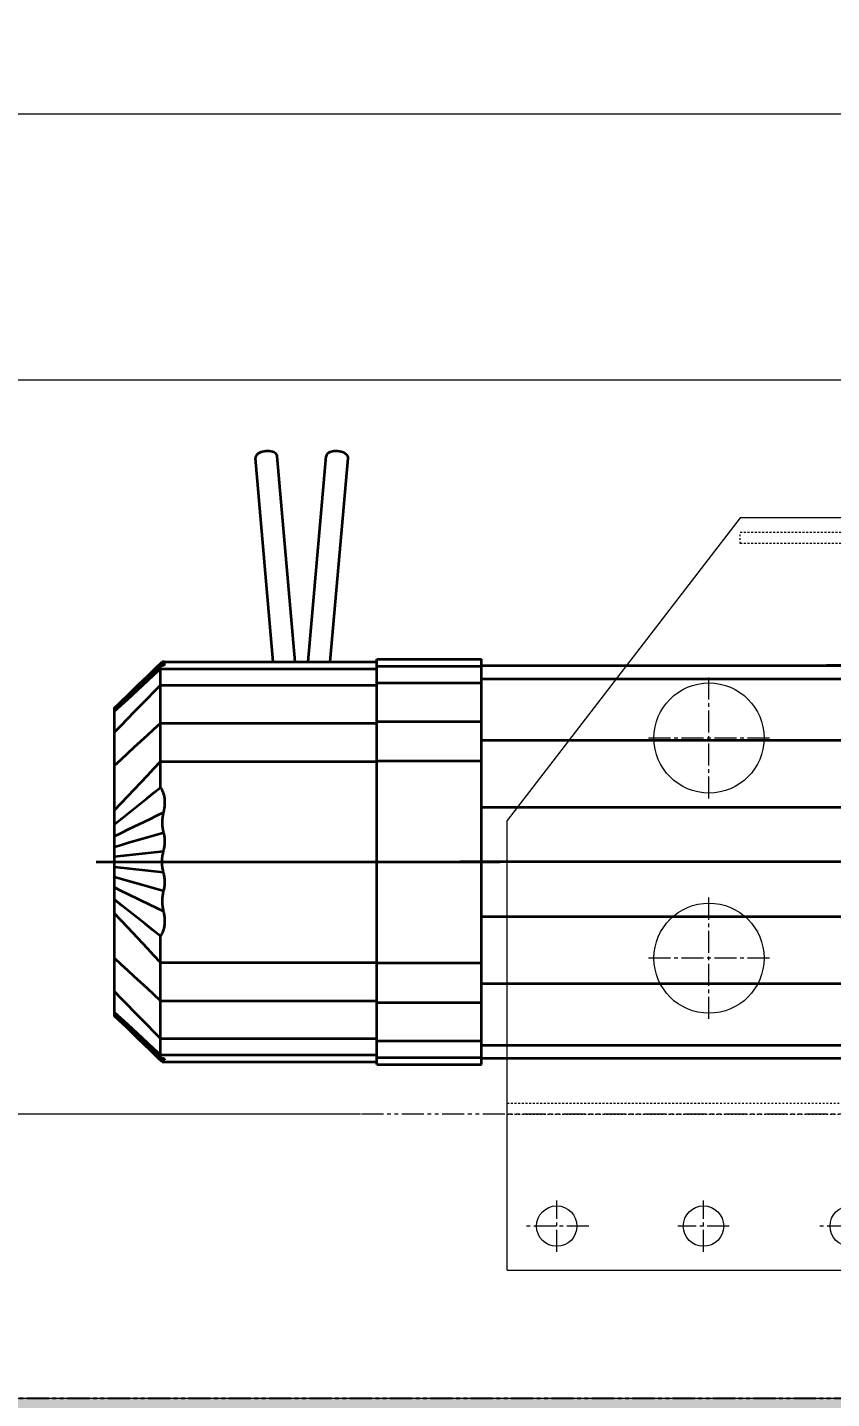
# Model space of a CAD drawing. Header units: millimetres. Extents: x -50460 to 50460, y -35640 to 35640.
# Drawn here: x -36563 to -36125, y 20464 to 21212 of the extents above; entities that cross this region are included whole.
import ezdxf

# ---------------------------------------------------------------- set-up
doc = ezdxf.new("R2010")
doc.units = ezdxf.units.MM
for name, pattern in [('双点画线', [22, 12, -2, 2, -2, 2, -2]), ('点画线', [18, 12, -2, 2, -2]), ('虚线', [2, 1, -1])]:
    doc.linetypes.add(name, pattern=pattern)
doc.layers.get('0').update_dxf_attribs({"lineweight": 35})
for name, color, linetype, lineweight in [('7', 30, '双点画线', 18), ('CDRAFT0', 7, 'Continuous', 15), ('CONV', 4, 'Continuous', 18), ('EB0', 7, 'Continuous', 15), ('EB0_1', 7, 'Continuous', 15), ('中心线层', 1, '点画线', 18), ('剖面线层', 6, 'Continuous', 18), ('实线', 7, 'Continuous', 15), ('尺寸线层', 4, 'Continuous', 18), ('细实线层', 3, 'Continuous', 18), ('虚线层', 100, '虚线', 18)]:
    doc.layers.add(name, color=color, linetype=linetype, lineweight=lineweight)
doc.dimstyles.new('AM_DEMATIC$0', dxfattribs={"dimscale": 120, "dimtxt": 3, "dimasz": 1.5, "dimexe": 1, "dimexo": 0, "dimgap": 1, "dimtad": 1, "dimdsep": 46, "dimtxsty": 'Standard', "dimblk": '_CAXARROW', "dimcen": 0, "dimdle": 3, "dimclrd": 256, "dimclre": 256, "dimclrt": 2, "dimadec": 0, "dimazin": 2, "dimtfac": 0.707107, "dimtdec": 3, "dimtmove": 0, "dimatfit": 3, "dimfxl": 0, "dimfrac": 2, "dimtolj": 1, "dimlwd": 18, "dimarcsym": 0})

# ---------------------------------------------------------------- blocks, each defined once
blk = doc.blocks.new('*X3')
at = {"layer": 'CONV'}
for p, q in [((2866, 700), (65, 700)), ((2835, 555), (65, 555)), ((2900, 0), (0, 0))]:
    blk.add_line(p, q, dxfattribs=at)
blk = doc.blocks.new('*X245')
at = {"layer": '剖面线层', "linetype": 'Continuous', "lineweight": 18}
h = blk.add_hatch(dxfattribs=at)
h.set_pattern_fill('AR-CONC', color=256, style=0)
h.set_pattern_definition([(50, (0, 0), (182.18467, -15.9391), [19.05, -209.55]), (355, (0, 0), (-35.2428, 191.05664), [15.24, -167.64]), (100.451, (15.18, -1.33), (146.9425, 175.1167), [16.19, -178.09]), (46.1842, (0, 50.8), (271.07904, -42.0423), [28.575, -314.325]), (96.6356, (22.6, 47.3), (237.4042, 247.4256), [24.285, -267.135]), (351.184, (0, 50.8), (237.4046, 247.4251), [22.86, -251.46]), (21, (25.4, 38.1), (151.61488, -102.26552), [19.05, -209.55]), (326, (25.4, 38.1), (61.80203, 184.18797), [15.24, -167.64]), (71.4514, (38.03, 29.58), (213.4165, 81.92286), [16.19, -178.09]), (37.5, (0, 0), (3.0886, 84.55504), [0, -165.608, 0, -170.18, 0, -168.275]), (7.5, (0, 0), (66.81966, 100.18057), [0, -97.028, 0, -161.798, 0, -64.135]), (-32.5, (-56.64, 0), (135.590595, -5.728744), [0, -63.5, 0, -198.12, 0, -262.89]), (-42.5, (-82.04, 0), (148.12918, 25.4265), [0, -82.55, 0, -131.572, 0, -186.69])])
edge = h.paths.add_edge_path(flags=0)
edge.add_spline(control_points=[(-64667.56, -100), (-64658.88, -84.4), (-64651.17, -66.3), (-64650.02, -48.67)], knot_values=[0, 0, 0, 0, 54.680686, 54.680686, 54.680686, 54.680686], weights=[1, 1, 1, 1], degree=3, periodic=0)
edge.add_spline(control_points=[(-64650.02, -48.67), (-64649.79, -45.22), (-64650, -15.56), (-64687.48, 29.82), (-64674.52, 80.02), (-64667.56, 100)], knot_values=[0, 0, 0, 0, 10.510768, 91.048565, 154.862088, 154.862088, 154.862088, 154.862088], weights=[1, 1, 1, 1, 1, 1], degree=3, periodic=0)
edge.add_line((-64667.56, 100), (-10066.82, 100))
edge.add_spline(control_points=[(-10066.82, 100), (-10073.78, 80.02), (-10086.74, 29.82), (-10036.22, -31.33), (-10056.44, -81.36), (-10066.82, -100)], knot_values=[0, 0, 0, 0, 64.069741, 144.930907, 209.542774, 209.542774, 209.542774, 209.542774], weights=[1, 1, 1, 1, 1, 1], degree=3, periodic=0)
edge.add_line((-10066.82, -100), (-64667.56, -100))
at = {"layer": '7', "linetype": '双点画线', "lineweight": 25}
blk.add_line((-10066.82, 100), (-64667.56, 100), dxfattribs=at)
blk = doc.blocks.new('*X249')
at = {"layer": 'EB0_1'}
for p, q in [((-14.1, -10.39), (-14.1, 10.39)), ((-1.02, 13.86), (-13.08, 13.86)), ((0, -10.39), (0, 10.39)), ((-13.08, 6.93), (-1.02, 6.93)), ((-13.08, -6.93), (-1.02, -6.93)), ((-1.02, -13.86), (-13.08, -13.86))]:
    blk.add_line(p, q, dxfattribs=at)
for centre, radius, start, end in [((-7.72, 10.39), 6.38, 147.13277, 212.86723), ((-6.38, 10.39), 6.38, 327.13277, 32.86723), ((9.9, 0), 24, 163.22135, 196.77865), ((-24, 0), 24, 343.22135, 16.77865), ((-7.72, -10.39), 6.38, 147.13277, 212.86723), ((-6.38, -10.39), 6.38, 327.13277, 32.86723)]:
    blk.add_arc(centre, radius, start, end, dxfattribs=at)
at = {"layer": '中心线层', "linetype": '点画线', "lineweight": 18}
blk.add_line((1.02, 0), (-17.1, 0), dxfattribs=at)
blk = doc.blocks.new('*X250')
at = {"layer": 'EB0_1', "linetype": 'Continuous', "lineweight": 35}
for p, q in [((0, -79), (0, 81)), ((0, 80), (32, 80)), ((30, 80), (32.5, 80)), ((32.5, -80), (32.5, 80)), ((42.5, 80), (60, 80)), ((42.5, 80), (60, 80)), ((42.5, 80), (60, 80)), ((42.5, -80), (42.5, 80)), ((60, -80), (60, 80)), ((60, -80), (60, 80)), ((60, -80), (60, 80)), ((70, -80), (70, 80)), ((70, 80), (87.5, 80)), ((70, 80), (87.5, 80)), ((87.5, -80), (87.5, 80)), ((87.5, -80), (87.5, 80)), ((97.5, 80), (115, 80)), ((97.5, -80), (97.5, 80)), ((115, -80), (115, 80)), ((125, 80), (142.5, 80)), ((125, -80), (125, 80)), ((142.5, -80), (142.5, 80)), ((152.5, 80), (170, 80)), ((152.5, -80), (152.5, 80)), ((170, -80), (170, 80)), ((180, 80), (190, 80)), ((180, -80), (180, 80)), ((200, -70), (200, 70)), ((0, -80), (32, -80)), ((30, -80), (32.5, -80)), ((42.5, -80), (60, -80)), ((42.5, -80), (60, -80)), ((42.5, -80), (60, -80)), ((70, -80), (87.5, -80)), ((70, -80), (87.5, -80)), ((97.5, -80), (115, -80)), ((125, -80), (142.5, -80)), ((152.5, -80), (170, -80)), ((180, -80), (190, -80))]:
    blk.add_line(p, q, dxfattribs=at)
at = {"layer": 'EB0_1'}
for p, q in [((-33, 8), (-35, 6)), ((-33, 8), (-33, -8)), ((-33, 8), (-10, 8)), ((-35, 6), (-35, -6)), ((-10, 6.95), (0, 6.95)), ((-33, -8), (-35, -6)), ((-10, -6.95), (0, -6.95)), ((-33, -8), (-10, -8))]:
    blk.add_line(p, q, dxfattribs=at)
at = {"layer": 'EB0_1', "linetype": 'Continuous', "lineweight": 35}
for centre, radius, start, end in [((37.5, 85.25), 7.25, 226.39718, 313.60282), ((65, 85.25), 7.25, 226.39718, 313.60282), ((92.5, 85.25), 7.25, 226.39718, 313.60282), ((120, 85.25), 7.25, 226.39718, 313.60282), ((147.5, 85.25), 7.25, 226.39718, 313.60282), ((175, 85.25), 7.25, 226.39718, 313.60282), ((190, 70), 10, 0, 90), ((190, -70), 10, 270, 0), ((37.5, -85.25), 7.25, 46.39718, 133.60282), ((65, -85.25), 7.25, 46.39718, 133.60282), ((92.5, -85.25), 7.25, 46.39718, 133.60282), ((120, -85.25), 7.25, 46.39718, 133.60282), ((147.5, -85.25), 7.25, 46.39718, 133.60282), ((175, -85.25), 7.25, 46.39718, 133.60282)]:
    blk.add_arc(centre, radius, start, end, dxfattribs=at)
at = {"layer": '中心线层', "linetype": '点画线', "lineweight": 18}
blk.add_line((-49.87, 0), (213.74, 0), dxfattribs=at)
at = {"layer": '细实线层'}
for p, q in [((-10, 8), (0, 8)), ((-33, 6.95), (-10, 6.95)), ((-33, -6.95), (-10, -6.95)), ((-10, -8), (0, -8))]:
    blk.add_line(p, q, dxfattribs=at)
blk = doc.blocks.new('*X248')
at = {"layer": 'EB0_1'}
for p, q in [((20, 386), (-107, 221)), ((117, 386), (20, 386)), ((117, 66), (117, 386)), ((-107, -24), (-107, 221)), ((117, 66), (107, 66)), ((-107, -24), (107, -24))]:
    blk.add_line(p, q, dxfattribs=at)
for centre, radius in [((3, 266), 30), ((3, 146), 30), ((-80, 0), 11), ((0, 0), 11), ((80, 0), 11)]:
    blk.add_circle(centre, radius, dxfattribs=at)
at = {"layer": '中心线层', "linetype": '点画线', "lineweight": 18}
for p, q in [((3, 233), (3, 299)), ((36, 266), (-30, 266)), ((3, 113), (3, 179)), ((36, 146), (-30, 146)), ((-80, -14), (-80, 14)), ((0, -14), (0, 14)), ((80, -14), (80, 14)), ((-62.5, 0), (-97.5, 0)), ((14, 0), (-14, 0)), ((97.5, 0), (62.5, 0))]:
    blk.add_line(p, q, dxfattribs=at)
at = {"layer": '虚线层'}
for p, q in [((20, 372), (20, 378)), ((107, 378), (20, 378)), ((107, 372), (20, 372)), ((-107, 67), (107, 67)), ((-107, 61), (107, 61))]:
    blk.add_line(p, q, dxfattribs=at)
blk.add_wipeout([(93.92, 319.86), (93.86, 319.75), (93.79, 319.65), (93.73, 319.54), (93.67, 319.44), (93.62, 319.33), (93.56, 319.22), (93.51, 319.11), (93.46, 319), (93.41, 318.89), (93.36, 318.77), (93.32, 318.66), (93.27, 318.55), (93.23, 318.43), (93.2, 318.31), (93.16, 318.2), (93.13, 318.08), (93.1, 317.96), (93.07, 317.84), (93.04, 317.73), (93.02, 317.61), (92.99, 317.49), (92.97, 317.36), (92.96, 317.24), (92.94, 317.12), (92.93, 317), (92.92, 316.88), (92.91, 316.76), (92.9, 316.64), (92.9, 316.51), (92.9, 316.39), (92.9, 316.39), (92.9, 306), (92.9, 306), (92.9, 295.61), (92.9, 295.61), (92.9, 295.49), (92.9, 295.36), (92.91, 295.24), (92.92, 295.12), (92.93, 295), (92.94, 294.88), (92.96, 294.76), (92.97, 294.64), (92.99, 294.51), (93.02, 294.39), (93.04, 294.27), (93.07, 294.16), (93.1, 294.04), (93.13, 293.92), (93.16, 293.8), (93.2, 293.69), (93.23, 293.57), (93.27, 293.45), (93.32, 293.34), (93.36, 293.23), (93.41, 293.11), (93.46, 293), (93.51, 292.89), (93.56, 292.78), (93.62, 292.67), (93.67, 292.56), (93.73, 292.46), (93.79, 292.35), (93.86, 292.25), (93.92, 292.14), (93.92, 292.14), (105.98, 292.14), (105.98, 292.14), (106.04, 292.25), (106.11, 292.35), (106.17, 292.46), (106.23, 292.56), (106.28, 292.67), (106.34, 292.78), (106.39, 292.89), (106.44, 293), (106.49, 293.11), (106.54, 293.23), (106.58, 293.34), (106.63, 293.45), (106.67, 293.57), (106.7, 293.69), (106.74, 293.8), (106.77, 293.92), (106.8, 294.04), (106.83, 294.16), (106.86, 294.27), (106.88, 294.39), (106.91, 294.51), (106.93, 294.64), (106.94, 294.76), (106.96, 294.88), (106.97, 295), (106.98, 295.12), (106.99, 295.24), (107, 295.36), (107, 295.49), (107, 295.61), (107, 295.61), (107, 306), (107, 306), (107, 316.39), (107, 316.39), (107, 316.51), (107, 316.64), (106.99, 316.76), (106.98, 316.88), (106.97, 317), (106.96, 317.12), (106.94, 317.24), (106.93, 317.36), (106.91, 317.49), (106.88, 317.61), (106.86, 317.73), (106.83, 317.84), (106.8, 317.96), (106.77, 318.08), (106.74, 318.2), (106.7, 318.31), (106.67, 318.43), (106.63, 318.55), (106.58, 318.66), (106.54, 318.77), (106.49, 318.89), (106.44, 319), (106.39, 319.11), (106.34, 319.22), (106.28, 319.33), (106.23, 319.44), (106.17, 319.54), (106.11, 319.65), (106.04, 319.75), (105.98, 319.86), (105.98, 319.86)]).dxf.layer = '细实线层'
at = {"layer": 'EB0_1'}
blk.add_line((107, -24), (107, 386), dxfattribs=at)
at = {"layer": '剖面线层'}
blk.add_blockref('*X250', (117, 306), dxfattribs=at)
at = {"layer": '细实线层'}
blk.add_blockref('*X249', (107, 306), dxfattribs=at)
blk = doc.blocks.new('*X254')
at = {"layer": '尺寸线层', "linetype": 'Continuous', "lineweight": 18}
for points in [[(-37215.6, 20619.44), (-37193.1, 20799.44), (-37238.1, 20799.44)], [(-37215.6, 20464.44), (-37193.1, 20284.44), (-37238.1, 20284.44)]]:
    blk.add_hatch(color=256, dxfattribs=at).paths.add_polyline_path(points, flags=0)
blk.add_line((-37215.6, 21900.15), (-37215.6, 20104.44), dxfattribs=at)
at = {"layer": '尺寸线层'}
for p, q in [((-36381.74, 20619.44), (-37335.6, 20619.44)), ((-36381.74, 20464.44), (-37335.6, 20464.44))]:
    blk.add_line(p, q, dxfattribs=at)
at = {"layer": '尺寸线层', "color": 2, "insert": (-37515.6, 21577.15), "char_height": 360, "width": 1356, "attachment_point": 5, "rotation": 90, "line_spacing_factor": 1.37}
blk.add_mtext('155', dxfattribs=at)
blk = doc.blocks.new('_CAXARROW')
blk.add_hatch(color=0).paths.add_polyline_path([(0, 0), (-1, 0.125), (-1, -0.125)], flags=0)
blk = doc.blocks.new('*X862')
at = {"layer": 'CDRAFT0', "color": 1, "linetype": 'Continuous', "lineweight": 35}
for p, q in [((-594.56, 89), (-604.27, 200.04)), ((-582.51, 89), (-592.32, 201.09)), ((-575.49, 89), (-565.68, 201.09)), ((-563.44, 89), (-553.73, 200.04)), ((-538.1, 90.5), (-481, 90.5)), ((-538.1, -130.5), (-538.1, 90.5)), ((-481, -130.5), (-481, 90.5)), ((-664.38, 78.9), (-660.15, 82.96)), ((-663.1, 81.28), (-661.1, 83.22)), ((-663.03, 80.78), (-660.99, 82.72)), ((-661.1, 83.22), (-659.1, 85.15)), ((-660.99, 82.72), (-658.96, 84.64)), ((-660.15, 82.96), (-656, 86.93)), ((-659.57, 81.91), (-656, 85.22)), ((-659.1, 85.15), (-655.11, 89)), ((-658.96, 84.64), (-656.93, 86.57)), ((-656.93, 86.57), (-654.91, 88.49)), ((-656, 86.93), (-655.65, 86.98)), ((-656, 20.53), (-656, 86.93)), ((-656, 85.22), (-538.1, 85.22)), ((-655.65, 86.98), (-655.34, 87.03)), ((-655.34, 87.03), (-655.06, 87.07)), ((-655.33, 87.03), (-655.15, 87.2)), ((-655.15, 87.2), (-654.96, 87.38)), ((-655.09, 89), (-655.11, 89)), ((-655.11, 89), (-538.1, 89)), ((-655.06, 89), (-655.09, 89)), ((-655, 88.99), (-655.06, 89)), ((-655.06, 87.07), (-654.8, 87.12)), ((-654.93, 88.99), (-655, 88.99)), ((-654.96, 87.38), (-654.77, 87.55)), ((-654.94, 88.45), (-654.91, 88.49)), ((-654.93, 88.4), (-654.94, 88.45)), ((-654.85, 88.99), (-654.93, 88.99)), ((-654.89, 88.35), (-654.93, 88.4)), ((-654.91, 88.49), (-654.85, 88.53)), ((-654.82, 88.3), (-654.89, 88.35)), ((-654.76, 88.98), (-654.85, 88.99)), ((-654.85, 88.53), (-654.76, 88.57)), ((-654.73, 88.26), (-654.82, 88.3)), ((-654.8, 87.12), (-654.57, 87.17)), ((-654.77, 87.55), (-654.58, 87.73)), ((-654.67, 88.98), (-654.76, 88.98)), ((-654.76, 88.57), (-654.66, 88.6)), ((-654.63, 88.21), (-654.73, 88.26)), ((-654.7, 88.59), (-654.63, 88.65)), ((-654.57, 88.97), (-654.67, 88.98)), ((-654.66, 88.6), (-654.55, 88.62)), ((-654.63, 88.65), (-654.57, 88.71)), ((-654.52, 88.17), (-654.63, 88.21)), ((-654.58, 87.73), (-654.4, 87.9)), ((-654.48, 88.97), (-654.57, 88.97)), ((-654.57, 88.71), (-654.44, 88.83)), ((-654.57, 87.17), (-654.37, 87.22)), ((-654.55, 88.62), (-654.43, 88.65)), ((-654.41, 88.14), (-654.52, 88.17)), ((-654.39, 88.96), (-654.48, 88.97)), ((-654.44, 88.83), (-654.37, 88.9)), ((-654.43, 88.65), (-654.32, 88.66)), ((-654.3, 88.11), (-654.41, 88.14)), ((-654.4, 87.9), (-654.21, 88.08)), ((-654.31, 88.96), (-654.39, 88.96)), ((-654.37, 88.9), (-654.31, 88.96)), ((-654.37, 87.22), (-654.19, 87.27)), ((-654.32, 88.66), (-654.23, 88.68)), ((-654.21, 88.95), (-654.31, 88.96)), ((-654.21, 88.08), (-654.3, 88.11)), ((-654.23, 88.68), (-654.12, 88.69)), ((-654.11, 88.95), (-654.21, 88.95)), ((-654.13, 88.06), (-654.21, 88.08)), ((-654.19, 87.27), (-654.04, 87.33)), ((-654.05, 88.03), (-654.13, 88.06)), ((-654.12, 88.69), (-654, 88.71)), ((-653.99, 88.94), (-654.11, 88.95)), ((-653.97, 88), (-654.05, 88.03)), ((-654.04, 87.33), (-653.9, 87.38)), ((-654, 88.71), (-653.88, 88.73)), ((-653.88, 88.93), (-653.99, 88.94)), ((-653.88, 87.97), (-653.97, 88)), ((-653.9, 87.38), (-653.79, 87.43)), ((-653.78, 88.91), (-653.88, 88.93)), ((-653.88, 88.73), (-653.77, 88.76)), ((-653.8, 87.93), (-653.88, 87.97)), ((-653.72, 87.89), (-653.8, 87.93)), ((-653.79, 87.43), (-653.7, 87.48)), ((-653.7, 88.9), (-653.78, 88.91)), ((-653.77, 88.76), (-653.68, 88.78)), ((-653.66, 87.85), (-653.72, 87.89)), ((-653.63, 88.88), (-653.7, 88.9)), ((-653.7, 87.48), (-653.63, 87.54)), ((-653.68, 88.78), (-653.62, 88.8)), ((-653.61, 87.8), (-653.66, 87.85)), ((-653.59, 88.86), (-653.63, 88.88)), ((-653.63, 87.54), (-653.58, 87.59)), ((-653.62, 88.8), (-653.59, 88.83)), ((-653.57, 87.75), (-653.61, 87.8)), ((-653.58, 88.85), (-653.59, 88.86)), ((-653.59, 88.83), (-653.58, 88.85)), ((-653.58, 87.59), (-653.56, 87.64)), ((-653.55, 87.69), (-653.57, 87.75)), ((-653.56, 87.64), (-653.55, 87.69)), ((-538.1, 86.7), (-481, 86.7)), ((-481, 87), (-251.5, 87)), ((-673.86, 68.7), (-663.14, 78.61)), ((-672.7, 70.94), (-668.55, 74.91)), ((-672.01, 72.68), (-669.77, 74.84)), ((-669.77, 74.84), (-667.54, 76.99)), ((-669.72, 74.42), (-667.48, 76.55)), ((-668.55, 74.91), (-664.38, 78.9)), ((-667.54, 76.99), (-665.32, 79.14)), ((-667.48, 76.55), (-665.25, 78.67)), ((-665.32, 79.14), (-663.1, 81.28)), ((-665.25, 78.67), (-663.03, 80.78)), ((-663.14, 78.61), (-659.57, 81.91)), ((-659.57, 72.68), (-656, 76.34)), ((-656, 76.34), (-538.1, 76.34)), ((-538.1, 77.52), (-481, 77.52)), ((-481, 79.83), (-251.5, 79.83)), ((-678.74, 66.18), (-676.49, 68.35)), ((-678.73, 65.87), (-676.47, 68.01)), ((-677.43, 65.4), (-673.86, 68.7)), ((-676.83, 66.98), (-672.7, 70.94)), ((-676.49, 68.35), (-674.25, 70.52)), ((-676.47, 68.01), (-674.22, 70.15)), ((-674.25, 70.52), (-672.01, 72.68)), ((-674.22, 70.15), (-671.97, 72.29)), ((-671.97, 72.29), (-669.72, 74.42)), ((-666.71, 65.37), (-663.14, 69.02)), ((-663.14, 69.02), (-659.57, 72.68)), ((-681, 62.99), (-676.83, 66.98)), ((-681, 64), (-678.74, 66.18)), ((-681, 63.71), (-678.73, 65.87)), ((-681, 62.1), (-677.43, 65.4)), ((-681, -103.71), (-681, 64)), ((-681, 63.01), (-680.83, 63.17)), ((-680.83, 63.17), (-680.66, 63.33)), ((-680.66, 63.33), (-680.49, 63.48)), ((-680.49, 63.48), (-680.32, 63.64)), ((-680.32, 63.64), (-680.15, 63.8)), ((-680.15, 63.8), (-679.98, 63.96)), ((-673.86, 58.05), (-670.29, 61.71)), ((-670.29, 61.71), (-666.71, 65.37)), ((-681, 50.73), (-677.43, 54.39)), ((-677.43, 54.39), (-673.86, 58.05)), ((-663.14, 49.06), (-659.57, 52.36)), ((-659.57, 52.36), (-656, 55.66)), ((-656, 55.66), (-538.1, 55.66)), ((-538.1, 56.59), (-481, 56.59)), ((-670.29, 42.46), (-666.71, 45.76)), ((-666.71, 45.76), (-663.14, 49.06)), ((-481, 46.37), (-251.5, 46.37)), ((-677.43, 35.86), (-673.86, 39.16)), ((-673.86, 39.16), (-670.29, 42.46)), ((-681, 32.56), (-677.43, 35.86)), ((-663.14, 27.16), (-659.57, 30.97)), ((-659.57, 30.97), (-656, 34.77)), ((-656, 34.77), (-538.1, 34.77)), ((-538.1, 34.98), (-481, 34.98)), ((-673.86, 15.75), (-663.14, 27.16)), ((-677.43, 11.95), (-673.86, 15.75)), ((-663.3, 14.69), (-659.27, 17.91)), ((-659.27, 17.91), (-656, 20.53)), ((-655.69, 20.14), (-656, 20.53)), ((-655.41, 19.73), (-655.69, 20.14)), ((-655.15, 19.3), (-655.41, 19.73)), ((-654.92, 18.87), (-655.15, 19.3)), ((-654.7, 18.41), (-654.92, 18.87)), ((-654.5, 17.93), (-654.7, 18.41)), ((-654.32, 17.44), (-654.5, 17.93)), ((-654.15, 16.92), (-654.32, 17.44)), ((-654.01, 16.39), (-654.15, 16.92)), ((-653.89, 15.84), (-654.01, 16.39)), ((-653.78, 15.27), (-653.89, 15.84)), ((-653.69, 14.68), (-653.78, 15.27)), ((-681, 8.14), (-677.43, 11.95)), ((-672.42, 7.4), (-667.78, 11.11)), ((-667.78, 11.11), (-663.3, 14.69)), ((-654.14, 7.37), (-654.07, 7.71)), ((-654.07, 7.71), (-653.99, 8.09)), ((-653.99, 8.09), (-653.91, 8.51)), ((-653.91, 8.51), (-653.83, 8.97)), ((-653.83, 8.97), (-653.76, 9.46)), ((-653.76, 9.46), (-653.69, 9.98)), ((-653.63, 14.1), (-653.69, 14.68)), ((-653.69, 9.98), (-653.64, 10.54)), ((-653.64, 10.54), (-653.59, 11.13)), ((-653.58, 13.5), (-653.63, 14.1)), ((-653.59, 11.13), (-653.56, 11.72)), ((-653.56, 12.91), (-653.58, 13.5)), ((-653.55, 12.31), (-653.56, 12.91)), ((-653.56, 11.72), (-653.55, 12.31)), ((-481, 9.83), (-251.5, 9.83)), ((-681, 0.56), (-676.92, 3.81)), ((-676.92, 3.81), (-672.42, 7.4)), ((-673.35, -2.24), (-661.86, 3.35)), ((-661.86, 3.35), (-658.04, 5.21)), ((-658.04, 5.21), (-654.21, 7.08)), ((-654.93, 1.65), (-654.91, 2.45)), ((-654.93, 0.85), (-654.93, 1.65)), ((-654.91, 0.09), (-654.93, 0.85)), ((-654.91, 2.45), (-654.85, 3.2)), ((-654.85, -0.62), (-654.91, 0.09)), ((-654.85, 3.2), (-654.78, 3.92)), ((-654.78, 3.92), (-654.69, 4.59)), ((-654.69, 4.59), (-654.59, 5.21)), ((-654.59, 5.21), (-654.49, 5.78)), ((-654.49, 5.78), (-654.39, 6.28)), ((-654.39, 6.28), (-654.29, 6.71)), ((-654.29, 6.71), (-654.21, 7.08)), ((-654.21, 7.08), (-654.14, 7.37)), ((-681, -5.97), (-677.17, -4.1)), ((-677.17, -4.1), (-673.35, -2.24)), ((-673.35, -9.52), (-665.7, -7.3)), ((-665.7, -7.3), (-661.88, -6.2)), ((-661.88, -6.2), (-658.05, -5.09)), ((-658.05, -5.09), (-654.23, -3.98)), ((-654.78, -1.28), (-654.85, -0.62)), ((-654.69, -1.87), (-654.78, -1.28)), ((-654.6, -2.42), (-654.69, -1.87)), ((-654.5, -2.9), (-654.6, -2.42)), ((-654.4, -3.32), (-654.5, -2.9)), ((-654.31, -3.68), (-654.4, -3.32)), ((-654.23, -3.98), (-654.31, -3.68)), ((-654.12, -4.38), (-654.23, -3.98)), ((-654, -4.87), (-654.12, -4.38)), ((-653.88, -5.45), (-654, -4.87)), ((-653.79, -6.04), (-653.88, -5.45)), ((-653.71, -6.63), (-653.79, -6.04)), ((-653.65, -7.22), (-653.71, -6.63)), ((-653.6, -7.81), (-653.65, -7.22)), ((-681, -11.74), (-677.18, -10.63)), ((-681, -17.11), (-654.31, -14.19)), ((-677.18, -10.63), (-673.35, -9.52)), ((-654.51, -14.96), (-654.4, -14.54)), ((-654.4, -14.54), (-654.31, -14.19)), ((-654.31, -14.19), (-654.23, -13.87)), ((-654.23, -13.87), (-654.13, -13.49)), ((-654.13, -13.49), (-654.03, -13.04)), ((-654.03, -13.04), (-653.93, -12.53)), ((-653.93, -12.53), (-653.83, -11.97)), ((-653.83, -11.97), (-653.74, -11.38)), ((-653.74, -11.38), (-653.68, -10.79)), ((-653.68, -10.79), (-653.63, -10.2)), ((-653.63, -10.2), (-653.59, -9.6)), ((-653.58, -8.41), (-653.6, -7.81)), ((-653.59, -9.6), (-653.58, -9.01)), ((-653.58, -9.01), (-653.58, -8.41)), ((-691, -20), (-471, -20)), ((-655.1, -19.62), (-655.07, -18.79)), ((-655.1, -20.47), (-655.1, -19.62)), ((-655.07, -21.28), (-655.1, -20.47)), ((-655.07, -18.79), (-655.01, -18.02)), ((-655.01, -22.04), (-655.07, -21.28)), ((-655.01, -18.02), (-654.93, -17.29)), ((-654.93, -22.76), (-655.01, -22.04)), ((-654.93, -17.29), (-654.84, -16.62)), ((-654.84, -16.62), (-654.73, -16)), ((-654.73, -16), (-654.62, -15.45)), ((-654.62, -15.45), (-654.51, -14.96)), ((-238.45, -20), (-492.55, -20)), ((-654.31, -25.81), (-681, -22.89)), ((-677.18, -29.37), (-681, -28.26)), ((-673.35, -30.48), (-677.18, -29.37)), ((-654.83, -23.42), (-654.93, -22.76)), ((-654.72, -24.02), (-654.83, -23.42)), ((-654.61, -24.57), (-654.72, -24.02)), ((-654.5, -25.05), (-654.61, -24.57)), ((-654.4, -25.47), (-654.5, -25.05)), ((-654.31, -25.81), (-654.4, -25.47)), ((-654.22, -26.14), (-654.31, -25.81)), ((-654.13, -26.52), (-654.22, -26.14)), ((-654.03, -26.96), (-654.13, -26.52)), ((-653.93, -27.46), (-654.03, -26.96)), ((-653.83, -28.01), (-653.93, -27.46)), ((-653.74, -28.61), (-653.83, -28.01)), ((-653.67, -29.23), (-653.74, -28.61)), ((-653.62, -29.85), (-653.67, -29.23)), ((-653.59, -30.47), (-653.62, -29.85)), ((-677.17, -35.9), (-681, -34.03)), ((-673.35, -37.76), (-677.17, -35.9)), ((-665.7, -32.7), (-673.35, -30.48)), ((-661.88, -33.8), (-665.7, -32.7)), ((-658.05, -34.91), (-661.88, -33.8)), ((-654.23, -36.02), (-658.05, -34.91)), ((-654.6, -37.6), (-654.5, -37.11)), ((-654.5, -37.11), (-654.4, -36.68)), ((-654.4, -36.68), (-654.31, -36.32)), ((-654.31, -36.32), (-654.23, -36.02)), ((-654.23, -36.02), (-654.13, -35.67)), ((-654.13, -35.67), (-654.03, -35.25)), ((-654.03, -35.25), (-653.92, -34.75)), ((-653.92, -34.75), (-653.82, -34.17)), ((-653.82, -34.17), (-653.73, -33.55)), ((-653.73, -33.55), (-653.66, -32.94)), ((-653.66, -32.94), (-653.61, -32.32)), ((-653.61, -32.32), (-653.59, -31.71)), ((-653.58, -31.09), (-653.59, -30.47)), ((-653.59, -31.71), (-653.58, -31.09)), ((-676.83, -43.88), (-681, -40.56)), ((-672.7, -47.17), (-676.83, -43.88)), ((-661.86, -43.35), (-673.35, -37.76)), ((-658.04, -45.21), (-661.86, -43.35)), ((-654.94, -40.91), (-654.91, -40.14)), ((-654.93, -41.72), (-654.94, -40.91)), ((-654.9, -42.5), (-654.93, -41.72)), ((-654.91, -40.14), (-654.86, -39.42)), ((-654.85, -43.25), (-654.9, -42.5)), ((-654.86, -39.42), (-654.78, -38.76)), ((-654.77, -43.96), (-654.85, -43.25)), ((-654.78, -38.76), (-654.7, -38.15)), ((-654.68, -44.62), (-654.77, -43.96)), ((-654.7, -38.15), (-654.6, -37.6)), ((-654.59, -45.24), (-654.68, -44.62)), ((-677.43, -51.95), (-681, -48.14)), ((-673.86, -55.75), (-677.43, -51.95)), ((-668.55, -50.49), (-672.7, -47.17)), ((-664.38, -53.82), (-668.55, -50.49)), ((-654.21, -47.08), (-658.04, -45.21)), ((-654.49, -45.79), (-654.59, -45.24)), ((-654.39, -46.29), (-654.49, -45.79)), ((-654.29, -46.72), (-654.39, -46.29)), ((-654.21, -47.08), (-654.29, -46.72)), ((-654.13, -47.44), (-654.21, -47.08)), ((-654.04, -47.86), (-654.13, -47.44)), ((-653.94, -48.33), (-654.04, -47.86)), ((-653.85, -48.87), (-653.94, -48.33)), ((-653.76, -49.45), (-653.85, -48.87)), ((-653.68, -50.08), (-653.76, -49.45)), ((-653.62, -50.75), (-653.68, -50.08)), ((-653.57, -51.47), (-653.62, -50.75)), ((-653.55, -52.19), (-653.57, -51.47)), ((-653.56, -52.89), (-653.55, -52.19)), ((-481, -49.83), (-251.5, -49.83)), ((-663.14, -67.16), (-673.86, -55.75)), ((-660.15, -57.21), (-664.38, -53.82)), ((-656, -60.53), (-660.15, -57.21)), ((-655.63, -60.05), (-655.3, -59.55)), ((-655.3, -59.55), (-655, -59.03)), ((-655, -59.03), (-654.73, -58.48)), ((-654.73, -58.48), (-654.5, -57.93)), ((-654.5, -57.93), (-654.29, -57.36)), ((-654.29, -57.36), (-654.11, -56.78)), ((-654.11, -56.78), (-653.96, -56.18)), ((-653.96, -56.18), (-653.83, -55.56)), ((-653.83, -55.56), (-653.73, -54.92)), ((-653.73, -54.92), (-653.64, -54.26)), ((-653.64, -54.26), (-653.59, -53.58)), ((-653.59, -53.58), (-653.56, -52.89)), ((-659.57, -70.97), (-663.14, -67.16)), ((-656, -60.53), (-655.63, -60.05)), ((-656, -74.77), (-656, -60.53)), ((-677.43, -75.86), (-681, -72.56)), ((-656, -74.77), (-659.57, -70.97)), ((-673.86, -79.16), (-677.43, -75.86)), ((-670.29, -82.46), (-673.86, -79.16)), ((-656, -74.77), (-538.1, -74.77)), ((-656, -95.66), (-656, -74.77)), ((-538.1, -74.98), (-481, -74.98)), ((-666.71, -85.76), (-670.29, -82.46)), ((-663.14, -89.06), (-666.71, -85.76)), ((-659.57, -92.36), (-663.14, -89.06)), ((-481, -86.37), (-251.5, -86.37)), ((-677.43, -94.39), (-681, -90.73)), ((-673.86, -98.05), (-677.43, -94.39)), ((-656, -95.66), (-659.57, -92.36)), ((-656, -95.66), (-538.1, -95.66)), ((-656, -116.34), (-656, -95.66)), ((-538.1, -96.59), (-481, -96.59)), ((-677.43, -105.4), (-681, -102.1)), ((-676.92, -106.89), (-681, -102.99)), ((-680.85, -103.15), (-681, -103.01)), ((-678.73, -105.87), (-681, -103.71)), ((-681, -104), (-681, -103.71)), ((-678.74, -106.18), (-681, -104)), ((-680.69, -103.3), (-680.85, -103.15)), ((-680.54, -103.44), (-680.69, -103.3)), ((-680.38, -103.59), (-680.54, -103.44)), ((-680.23, -103.73), (-680.38, -103.59)), ((-680.08, -103.87), (-680.23, -103.73)), ((-670.29, -101.71), (-673.86, -98.05)), ((-663.14, -109.02), (-670.29, -101.71)), ((-676.49, -108.35), (-678.74, -106.18)), ((-676.47, -108.01), (-678.73, -105.87)), ((-673.86, -108.7), (-677.43, -105.4)), ((-672.42, -111.21), (-676.92, -106.89)), ((-674.25, -110.52), (-676.49, -108.35)), ((-674.22, -110.15), (-676.47, -108.01)), ((-672.01, -112.68), (-674.25, -110.52)), ((-669.72, -114.42), (-674.22, -110.15)), ((-663.14, -118.61), (-673.86, -108.7)), ((-667.78, -115.65), (-672.42, -111.21)), ((-659.57, -112.68), (-663.14, -109.02)), ((-669.77, -114.84), (-672.01, -112.68)), ((-667.54, -116.99), (-669.77, -114.84)), ((-667.48, -116.55), (-669.72, -114.42)), ((-663.3, -119.94), (-667.78, -115.65)), ((-665.32, -119.14), (-667.54, -116.99)), ((-665.25, -118.67), (-667.48, -116.55)), ((-661.1, -123.22), (-665.32, -119.14)), ((-663.03, -120.78), (-665.25, -118.67)), ((-659.57, -121.91), (-663.14, -118.61)), ((-656, -116.34), (-659.57, -112.68)), ((-656, -116.34), (-538.1, -116.34)), ((-656, -125.22), (-656, -116.34)), ((-538.1, -117.52), (-481, -117.52)), ((-659.27, -123.8), (-663.3, -119.94)), ((-660.99, -122.72), (-663.03, -120.78)), ((-659.1, -125.15), (-661.1, -123.22)), ((-658.96, -124.64), (-660.99, -122.72)), ((-656, -125.22), (-659.57, -121.91)), ((-656, -126.93), (-659.27, -123.8)), ((-657.1, -127.08), (-659.1, -125.15)), ((-656.93, -126.57), (-658.96, -124.64)), ((-654.91, -128.49), (-656.93, -126.57)), ((-656, -125.22), (-538.1, -125.22)), ((-656, -126.93), (-656, -125.22)), ((-655.67, -126.98), (-656, -126.93)), ((-655.37, -127.02), (-655.67, -126.98)), ((-655.09, -127.07), (-655.37, -127.02)), ((-655.15, -127.2), (-655.33, -127.03)), ((-538.1, -126.7), (-481, -126.7)), ((-481, -119.83), (-251.5, -119.83)), ((-481, -127), (-251.5, -127)), ((-655.11, -129), (-657.1, -127.08)), ((-654.96, -127.38), (-655.15, -127.2)), ((-655.11, -129), (-538.1, -129)), ((-655.11, -129), (-655.09, -129)), ((-654.84, -127.11), (-655.09, -127.07)), ((-655.09, -129), (-655.06, -129)), ((-655.06, -129), (-655, -128.99)), ((-655, -128.99), (-654.93, -128.99)), ((-654.77, -127.55), (-654.96, -127.38)), ((-654.94, -128.45), (-654.93, -128.4)), ((-654.91, -128.49), (-654.94, -128.45)), ((-654.93, -128.4), (-654.89, -128.35)), ((-654.93, -128.99), (-654.85, -128.99)), ((-654.85, -128.53), (-654.91, -128.49)), ((-654.89, -128.35), (-654.82, -128.3)), ((-654.76, -128.57), (-654.85, -128.53)), ((-654.85, -128.99), (-654.76, -128.98)), ((-654.62, -127.16), (-654.84, -127.11)), ((-654.82, -128.3), (-654.73, -128.26)), ((-654.58, -127.73), (-654.77, -127.55)), ((-654.66, -128.6), (-654.76, -128.57)), ((-654.76, -128.98), (-654.67, -128.98)), ((-654.73, -128.26), (-654.63, -128.22)), ((-654.63, -128.65), (-654.7, -128.59)), ((-654.67, -128.98), (-654.57, -128.97)), ((-654.55, -128.62), (-654.66, -128.6)), ((-654.63, -128.22), (-654.52, -128.17)), ((-654.57, -128.71), (-654.63, -128.65)), ((-654.41, -127.21), (-654.62, -127.16)), ((-654.21, -128.08), (-654.58, -127.73)), ((-654.5, -128.77), (-654.57, -128.71)), ((-654.57, -128.97), (-654.48, -128.97)), ((-654.43, -128.65), (-654.55, -128.62)), ((-654.52, -128.17), (-654.41, -128.14)), ((-654.44, -128.83), (-654.5, -128.77)), ((-654.48, -128.97), (-654.39, -128.96)), ((-654.37, -128.9), (-654.44, -128.83)), ((-654.32, -128.66), (-654.43, -128.65)), ((-654.22, -127.27), (-654.41, -127.21)), ((-654.41, -128.14), (-654.3, -128.11)), ((-654.39, -128.96), (-654.31, -128.96)), ((-654.31, -128.96), (-654.37, -128.9)), ((-654.23, -128.68), (-654.32, -128.66)), ((-654.31, -128.96), (-654.21, -128.95)), ((-654.3, -128.11), (-654.21, -128.08)), ((-654.11, -128.7), (-654.23, -128.68)), ((-654.06, -127.32), (-654.22, -127.27)), ((-654.21, -128.08), (-654.13, -128.06)), ((-654.21, -128.95), (-654.1, -128.95)), ((-654.13, -128.06), (-654.05, -128.03)), ((-653.98, -128.72), (-654.11, -128.7)), ((-654.1, -128.95), (-653.99, -128.94)), ((-653.92, -127.37), (-654.06, -127.32)), ((-654.05, -128.03), (-653.97, -128)), ((-653.99, -128.94), (-653.87, -128.92)), ((-653.85, -128.74), (-653.98, -128.72)), ((-653.97, -128), (-653.88, -127.97)), ((-653.8, -127.43), (-653.92, -127.37)), ((-653.88, -127.97), (-653.8, -127.93)), ((-653.87, -128.92), (-653.77, -128.91)), ((-653.75, -128.76), (-653.85, -128.74)), ((-653.7, -127.48), (-653.8, -127.43)), ((-653.8, -127.93), (-653.73, -127.89)), ((-653.77, -128.91), (-653.69, -128.9)), ((-653.67, -128.79), (-653.75, -128.76)), ((-653.73, -127.89), (-653.66, -127.85)), ((-653.63, -127.54), (-653.7, -127.48)), ((-653.69, -128.9), (-653.63, -128.88)), ((-653.62, -128.81), (-653.67, -128.79)), ((-653.66, -127.85), (-653.61, -127.8)), ((-653.58, -127.59), (-653.63, -127.54)), ((-653.63, -128.88), (-653.59, -128.86)), ((-653.59, -128.83), (-653.62, -128.81)), ((-653.61, -127.8), (-653.57, -127.75)), ((-653.58, -128.85), (-653.59, -128.83)), ((-653.59, -128.86), (-653.58, -128.85)), ((-653.56, -127.65), (-653.58, -127.59)), ((-653.57, -127.75), (-653.55, -127.7)), ((-653.55, -127.7), (-653.56, -127.65)), ((-538.1, -130.5), (-481, -130.5))]:
    blk.add_line(p, q, dxfattribs=at)
for points in [[(-592.32, 201.09), (-592.44, 201.59), (-592.7, 202.07), (-593.1, 202.51), (-593.63, 202.9), (-594.27, 203.24), (-595.01, 203.51), (-595.84, 203.7), (-596.72, 203.82), (-597.64, 203.86), (-598.58, 203.82), (-599.51, 203.7), (-600.41, 203.5), (-601.26, 203.23), (-602.04, 202.89), (-602.72, 202.5), (-603.3, 202.06), (-603.75, 201.58), (-604.07, 201.08), (-604.25, 200.56), (-604.27, 200.04)], [(-553.73, 200.04), (-553.75, 200.56), (-553.93, 201.08), (-554.25, 201.58), (-554.7, 202.06), (-555.28, 202.5), (-555.96, 202.89), (-556.74, 203.23), (-557.59, 203.5), (-558.49, 203.7), (-559.42, 203.82), (-560.36, 203.86), (-561.28, 203.82), (-562.16, 203.7), (-562.99, 203.51), (-563.73, 203.24), (-564.37, 202.9), (-564.9, 202.51), (-565.3, 202.07), (-565.56, 201.59), (-565.68, 201.09)]]:
    blk.add_lwpolyline(points, dxfattribs=at)
blk = doc.blocks.new('001')
at = {"layer": '7'}
blk.add_line((3997.63, -157.5), (-701.24, -157.5), dxfattribs=at)
at = {"layer": '尺寸线层'}
blk.add_blockref('*X862', (0, 0), dxfattribs=at)

msp = doc.modelspace()

# ---------------------------------------------------------------- block references
at = {"layer": 'EB0'}
msp.add_blockref('*X245', (27151.299, 20364.445), dxfattribs=at)
at = {"layer": '实线'}
msp.add_blockref('*X3', (-38444.742, 20464.445), dxfattribs=at)

# ---------------------------------------------------------------- dimensions: what is measured, and where the dimension line sits
at = {"layer": '尺寸线层'}
dim = msp.add_linear_dim(base=(-37215.599, 20464.445), p1=(-36381.742, 20619.445), p2=(-36381.742, 20464.445), angle=270, dimstyle='AM_DEMATIC$0', override={"dimsah": 1, "dimtfill": 1, "dimtzin": 8}, dxfattribs=at)
dim.commit()
dim.dimension.update_dxf_attribs({"geometry": '*X254', "text_midpoint": (-37215.599, 21561.155), "dimtype": 160})

# ---------------------------------------------------------------- next in the draw order: block references
msp.add_blockref('*X248', (-36194.742, 20558.445), dxfattribs=at)

# ---------------------------------------------------------------- next in the draw order: linework, layer by layer
at = {"layer": '7'}
msp.add_line((-31837.11, 20619.445), (-36535.981, 20619.445), dxfattribs=at)

# ---------------------------------------------------------------- next in the draw order: block references
at = {"layer": '尺寸线层'}
msp.add_blockref('001', (-35834.742, 20776.945), dxfattribs=at)

doc.saveas('drawing.dxf')
